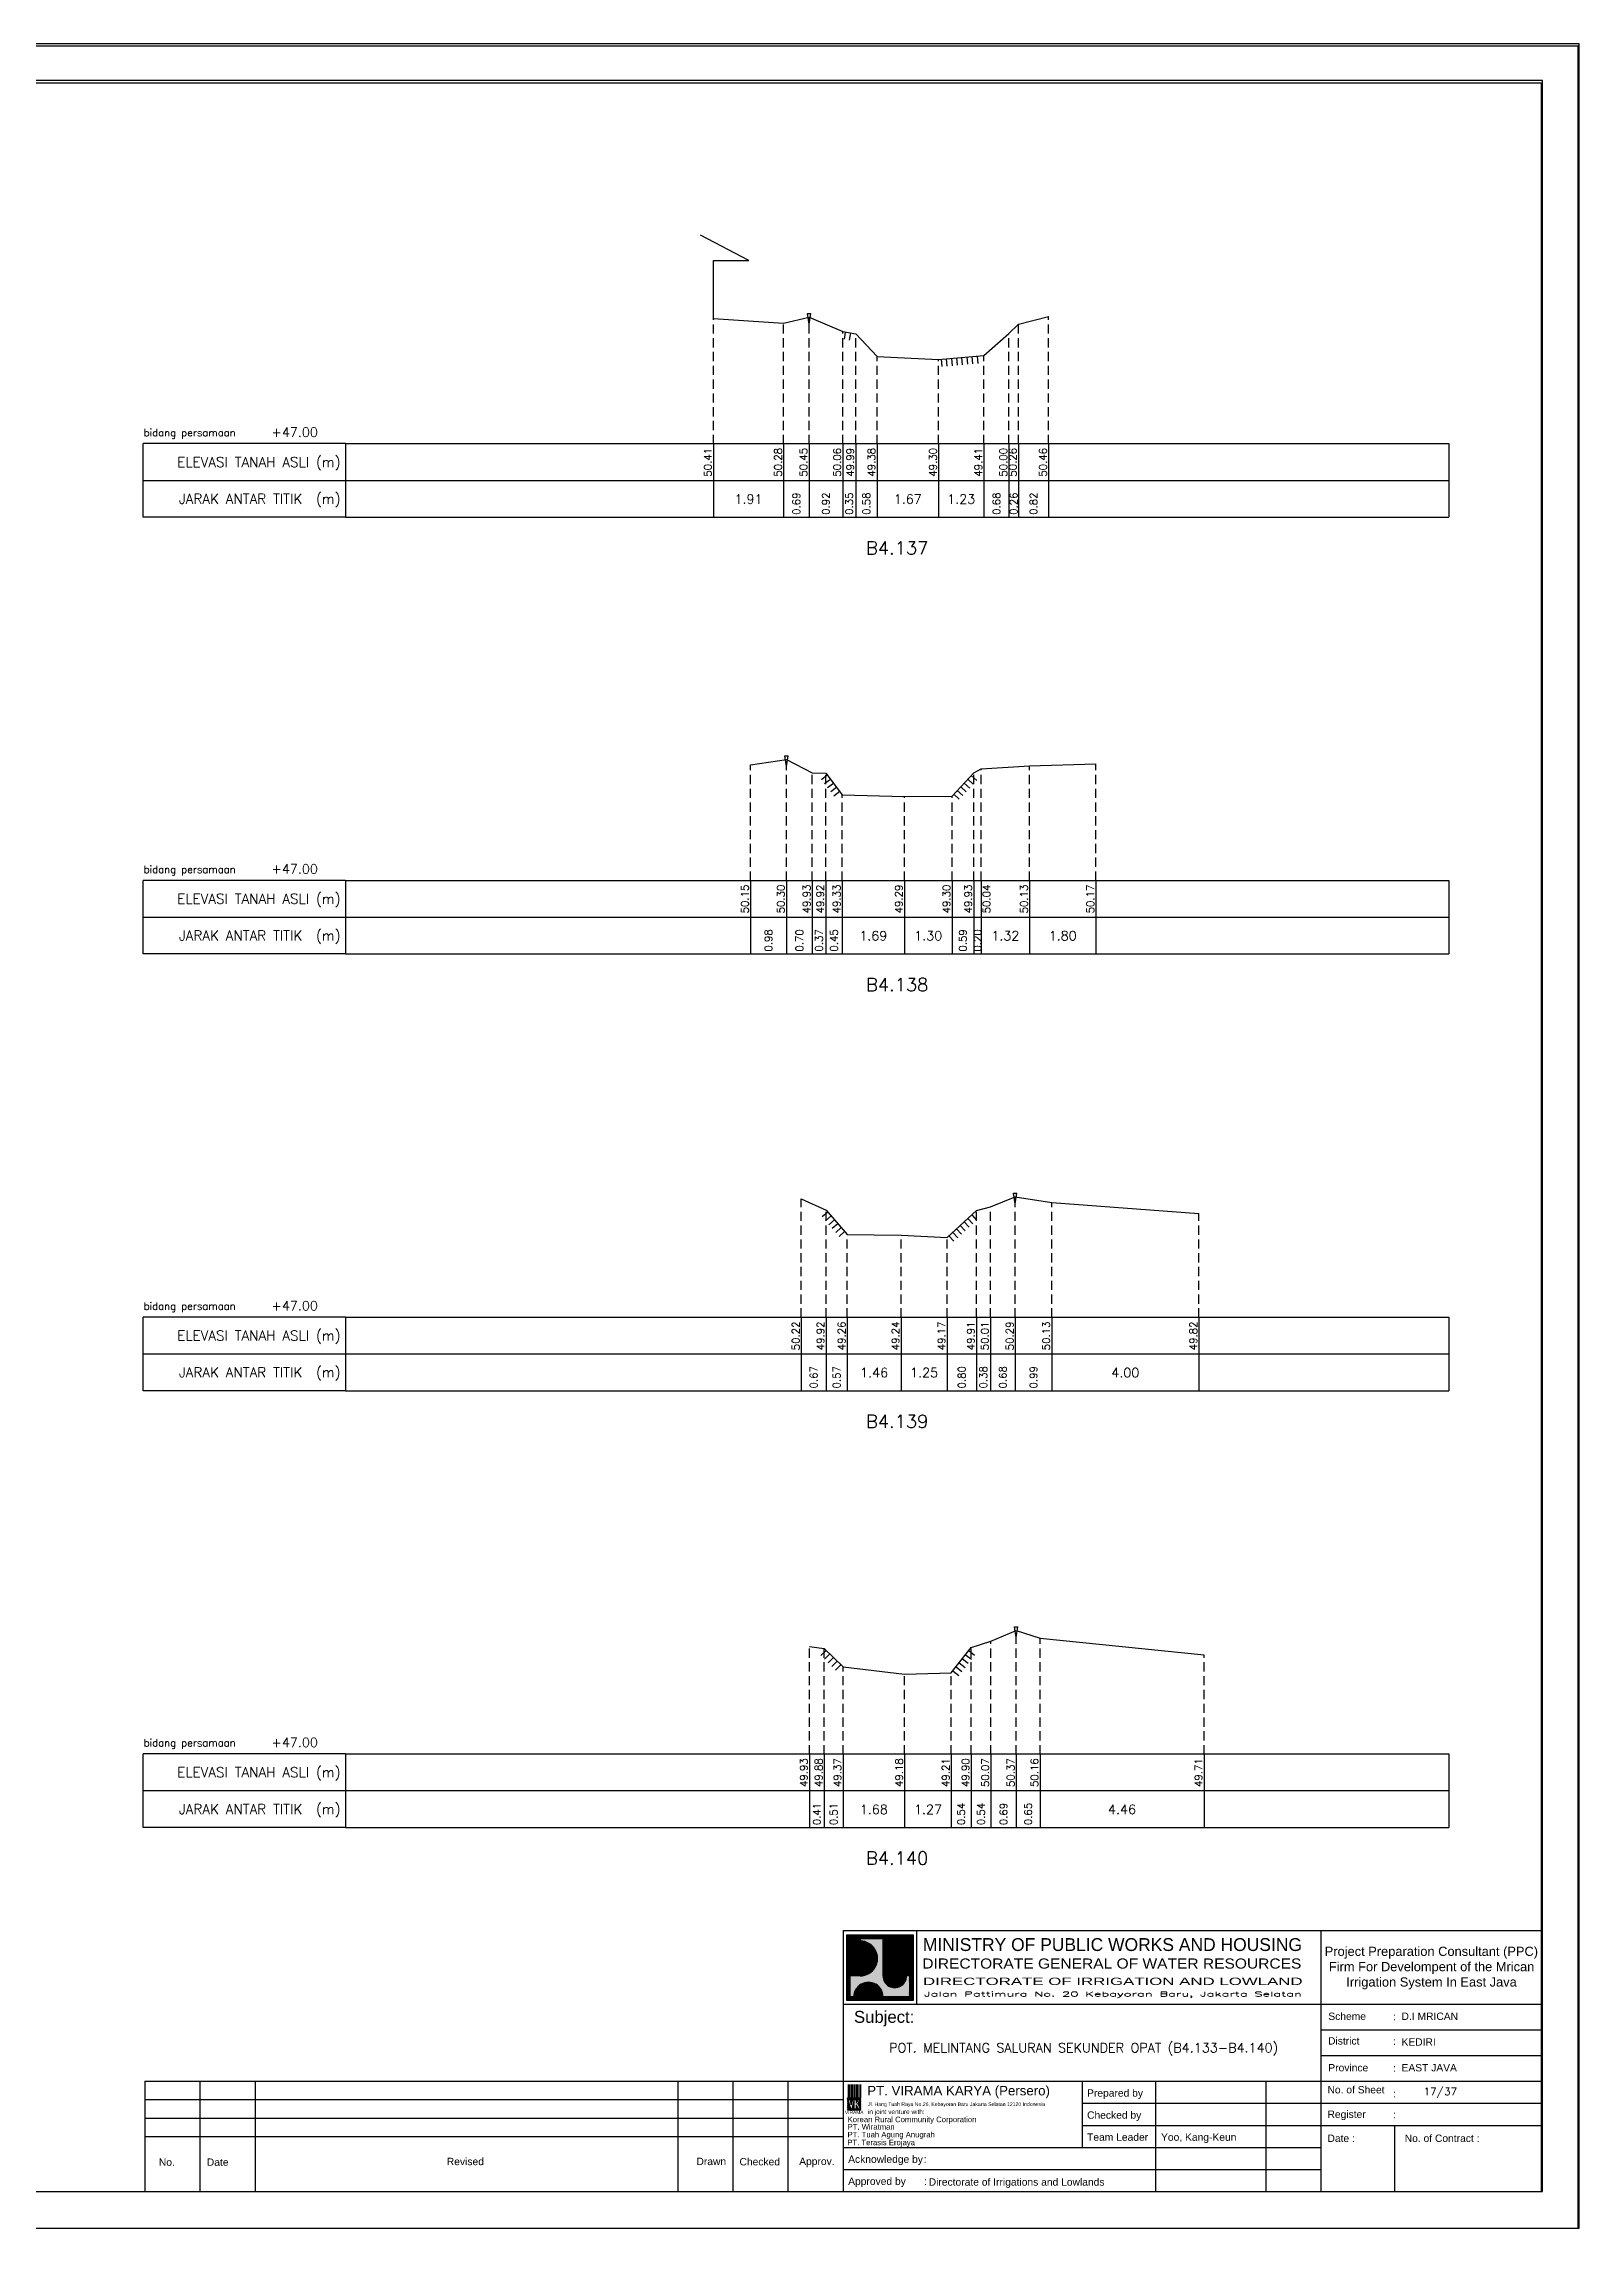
# Model space of a CAD drawing. Header units: inches. Extents: x -11 to 3175, y -842 to -783.
# Drawn here: x 1413.3 to 1455.1, y -842 to -782.6 of the extents above; entities that cross this region are included whole.
import ezdxf
from ezdxf.enums import TextEntityAlignment as Align

# ---------------------------------------------------------------- set-up
doc = ezdxf.new("R2010")
doc.units = ezdxf.units.IN
doc.header["$MEASUREMENT"] = 0
doc.linetypes.add('DASHED2', pattern=[0.375, 0.25, -0.125])
doc.layers.add('KOP', color=7, linetype='Continuous')
doc.layers.add('pelengkap', color=7, linetype='Continuous')
doc.styles.add('ARIAL', font='arial.ttf')
doc.styles.add('battang01', font='arial.ttf')
doc.styles.add('L100', font='simplex.shx', dxfattribs={"height": 0.254})
doc.styles.add('L140', font='simplex.shx', dxfattribs={"height": 0.356})
doc.styles.add('L80', font='simplex.shx', dxfattribs={"height": 0.203})
doc.styles.add('ROMANS-N', font='ROMANS.SHX', dxfattribs={"width": 0.8})
doc.styles.add('SONDU', font='arial.ttf')
doc.styles.get("Standard").update_dxf_attribs({"font": 'simplex.shx'})
doc.styles.add('STYLE1', font='arial.ttf', dxfattribs={"height": 0.2})
pattern_1 = [(45, (0, 0), (-0.08838834764831843, 0.08838834764831845), [])]

# ---------------------------------------------------------------- blocks, each defined once
blk = doc.blocks.new('kop')
at = {"layer": 'KOP'}
h = blk.add_hatch(color=3, dxfattribs=at)
h.paths.add_polyline_path([(609.8653532927285, 69.7965174242664), (591.8076082223538, 69.7965174242664), (591.8076082223538, 51.90947071793616), (609.8653532927285, 51.90947071793616)])
h.paths.add_polyline_path([(592.1020534932645, 52.24844148547069), (592.1020534932645, 69.50460869670152), (609.5341911203627, 69.50460869670152), (609.5341911203627, 52.24844148547069)], flags=16)
edge = h.paths.add_edge_path(flags=0)
edge.add_line((608.873529834174, 52.90910277674104), (601.6712012034158, 52.90910277674104))
edge.add_ellipse((597.6820295724688, 52.91975268540099), major_axis=(2.820780363398898, 2.820780363398898), ratio=0.9999999999999934, start_angle=314.8470375744171, end_angle=495.1529624255826)
edge.add_line((593.6928579415221, 52.90910277674104), (592.7627147794652, 52.90910277674104))
edge.add_line((592.7627147794651, 52.90910277674104), (592.7627147794651, 58.62619728620361))
edge.add_line((592.7627147794651, 58.62619728620368), (595.428986556629, 58.62619728620368))
edge.add_ellipse((595.4289865566291, 63.36824099147847), major_axis=(-3.353131261170752, 3.353131261170752), ratio=0.9999999999999983, start_angle=134.9999999999999, end_angle=314.9999999999999)
edge.add_line((595.4289865566291, 68.11028469675327), (595.4289865566291, 68.84394741944757))
edge.add_line((595.4289865566291, 68.84394741944752), (601.6547436091821, 68.84394741944752))
edge.add_line((601.6547436091821, 68.84394741944752), (601.6547436091821, 58.59413430307072))
edge.add_ellipse((604.8563547331537, 58.62619728605213), major_axis=(2.263994459030571, 2.263994459030571), ratio=0.9999999999991376, start_angle=135.5737774266452, end_angle=315.0000000026869)
edge.add_line((608.0581264027169, 58.62619728620368), (608.873529834174, 58.62619728620368))
edge.add_line((608.873529834174, 58.62619728620368), (608.873529834174, 52.9091027767411))
h = blk.add_hatch(dxfattribs=at)
h.set_pattern_fill('ANSI31', color=21)
h.set_pattern_definition(pattern_1)
h.paths.add_polyline_path([(609.5341911203627, 69.50460869670152), (592.1020534932645, 69.50460869670152), (592.1020534932645, 52.24844148547069), (609.5341911203627, 52.24844148547069)])
edge = h.paths.add_edge_path(flags=16)
edge.add_line((608.0581264038578, 58.62619728331649), (608.873529834174, 58.62619728331649))
edge.add_line((608.873529834174, 58.62619728331649), (608.873529834174, 52.90910277674104))
edge.add_line((608.873529834174, 52.90910277674104), (601.6712012043477, 52.90910277674104))
edge.add_ellipse((597.6820295732255, 52.91975268530538), major_axis=(-2.820780363950464, 2.820780363950464), ratio=0.9999999999999999, start_angle=224.8470375717975, end_angle=405.1529624282025)
edge.add_line((593.6928579421033, 52.90910277674104), (592.7627147794651, 52.90910277674104))
edge.add_line((592.7627147794651, 52.90910277674104), (592.7627147794651, 58.62619728331649))
edge.add_line((592.7627147794651, 58.62619728331649), (595.4289865705781, 58.62619728331649))
edge.add_ellipse((595.4289865571182, 63.3682409894528), major_axis=(-3.353131262124677, 3.353131262124677), ratio=0.9999999999999912, start_angle=134.9999999999997, end_angle=314.9999999999998)
edge.add_line((595.4289865571182, 68.11028469676671), (595.4289865571182, 68.84394741944752))
edge.add_line((595.4289865571182, 68.84394741944752), (601.6547436095548, 68.84394741944752))
edge.add_line((601.6547436095548, 68.84394741944752), (601.6547436095548, 58.5941344047481))
edge.add_ellipse((604.8563547345466, 58.62619728331649), major_axis=(-2.263994459341034, 2.263994459341035), ratio=0.999999999999965, start_angle=45.57377555810933, end_angle=225.000000000001)
h = blk.add_hatch(color=3, dxfattribs=at)
edge = h.paths.add_edge_path()
edge.add_line((601.6547436091821, 68.84394741944752), (595.4289865566291, 68.84394741944752))
edge.add_line((595.4289865566291, 68.84394741944752), (595.4289865566291, 68.11028469675321))
edge.add_ellipse((595.4289865566291, 63.36824099147847), major_axis=(-3.353131261170759, 3.353131261170758), ratio=0.9999999999999979, start_angle=134.9999999999999, end_angle=314.99999999999994, ccw=False)
edge.add_line((595.4289865566291, 58.62619728620368), (592.7627147794652, 58.62619728620368))
edge.add_line((592.7627147794651, 58.62619728620368), (592.7627147794651, 52.9091027767411))
edge.add_line((592.7627147794651, 52.90910277674104), (593.692857941522, 52.90910277674104))
edge.add_ellipse((597.6820295724688, 52.91975268540099), major_axis=(-2.820780363398898, 2.820780363398898), ratio=0.9999999999999934, start_angle=-135.1529624255826, end_angle=45.15296242558293, ccw=False)
edge.add_line((601.6712012034156, 52.90910277674104), (608.8735298341738, 52.90910277674104))
edge.add_line((608.873529834174, 52.90910277674104), (608.873529834174, 58.62619728620361))
edge.add_line((608.873529834174, 58.62619728620368), (608.0581264027169, 58.62619728620368))
edge.add_ellipse((604.856354733136, 58.62619728987087), major_axis=(2.263994459042317, 2.263994459042318), ratio=0.9999999999997576, start_angle=134.426222510409, end_angle=314.999999934367, ccw=False)
edge.add_line((601.6547436091821, 58.65826027636805), (601.6547436091821, 68.8439474194476))
h = blk.add_hatch(dxfattribs=at)
h.set_pattern_fill('ANSI31', color=41)
h.set_pattern_definition(pattern_1)
h.paths.add_polyline_path([(595.5939701222399, 25.44229578518152), (591.9923714647559, 25.44229578518152), (591.9923714647559, 22.12011222587194), (595.5939701222399, 22.12011222587194)])
h.paths.add_polyline_path([(594.8290399212113, 23.80107538915849), (595.486404190889, 22.50553331270966), (594.9518442189607, 22.50553331270966), (594.3704352444638, 23.59173922572727), (594.3704352444638, 22.50553331270966), (593.8526512319377, 22.50553331270966), (593.8526512319377, 24.7253559070662), (593.2416323709347, 22.50553331270966), (592.8436656118323, 22.50553331270966), (592.1206616099082, 25.0450254569166), (592.6728596590955, 25.0450254569166), (593.0257276515837, 23.53939475651638), (593.4088768836065, 25.0450254569166), (594.3704352444638, 25.0450254569166), (594.3704352444638, 23.99209855350495), (594.8904903176194, 25.0450254569166), (595.4627761213299, 25.0450254569166)], flags=16)
at = {"color": 2}
blk.add_lwpolyline([(-49.29008735655361, -9.987386569675465), (790.6905617838997, -9.987386569675465), (790.6905617838997, 583.2926438577114), (-49.29008735655361, 583.2926438577114)], close=True, dxfattribs=at)
at = {"color": 6}
blk.add_lwpolyline([(0.6493091440684111, 0.0004927304488262507), (780.7026824837753, 0.0004927304488262507), (780.7026824837753, 573.3047645575871), (0.6493091440684111, 573.3047645575871)], close=True, dxfattribs=at)
at = {"layer": 'KOP', "color": 5}
for p, q in [((590.8030303217506, 70.96299432783698), (590.8030303217506, 29.98464833497903)), ((590.8030303217506, 70.96299432783698), (780.7026824837753, 70.96299432783698)), ((400.9033781597261, 29.98464833497903), (400.9033781597261, 0.0004927304488262507)), ((400.9033781597261, 29.98464833497903), (590.8030303217506, 29.98464833497903)), ((590.8030303217506, 29.98464833497903), (590.8030303217506, 0.0004927304488262507))]:
    blk.add_line(p, q, dxfattribs=at)
at = {"layer": 'KOP', "color": 3}
for p, q in [((591.8076082223538, 69.7965174242664), (609.8653532927285, 69.7965174242664)), ((591.8076082223538, 51.90947071793616), (591.8076082223538, 69.7965174242664)), ((592.1020534932645, 69.50460869670152), (609.5341911203627, 69.50460869670152)), ((592.1020534932645, 52.24844148547069), (592.1020534932645, 69.50460869670152)), ((595.4289865571182, 68.84394741502373), (595.4289865571182, 68.1102846954029)), ((595.4289865566291, 68.84394741944752), (601.6547436091821, 68.84394741944752)), ((601.6547436095548, 58.59413430414176), (601.6547436095548, 68.84394741502373)), ((609.5341911203627, 69.50460869670152), (609.5341911203627, 52.24844148547069)), ((609.8653532927285, 69.7965174242664), (609.8653532927285, 51.90947071793616)), ((592.7627147794651, 52.90910277674104), (592.7627147794651, 58.62619728620368)), ((595.4289865571182, 58.62619728331649), (592.7627147799426, 58.62619728331649)), ((608.8735298352565, 58.62619728331649), (608.0581264038578, 58.62619728331649)), ((608.873529834174, 58.62619728620368), (608.873529834174, 52.90910277674104)), ((609.8653532927285, 51.90947071793616), (591.8076082223538, 51.90947071793616)), ((609.5341911203627, 52.24844148547069), (592.1020534932645, 52.24844148547069)), ((593.6928579415221, 52.90910277674104), (592.7627147794651, 52.90910277674104)), ((608.873529834174, 52.90910277674104), (601.6712012034156, 52.90910277674104)), ((720.7343712747147, 43.97725428375983), (780.7026824837753, 43.97725428375983)), ((720.7343712747147, 36.98095130936949), (780.7026824837753, 36.98095130936949)), ((415.895455961991, 29.98464833497903), (415.895455961991, 0.0004927304488262507)), ((430.8875337642562, 29.98464833497903), (430.8875337642562, 0.0004927304488262507)), ((545.8267969149554, 29.98464833497903), (545.8267969149554, 0.0004927304488262507)), ((560.8188747172203, 29.98464833497903), (560.8188747172203, 0.0004927304488262507)), ((575.8109525194855, 29.98464833497903), (575.8109525194855, 0.0004927304488262507)), ((655.7687007982327, 29.98464833497903), (655.7687007982327, 11.99415497226093)), ((675.7581378679197, 29.98464833497903), (675.7581378679197, 0.0004927304488262507)), ((705.7422934724498, 29.98464833497903), (705.7422934724498, 0.0004927304488262507)), ((400.9033781597261, 24.98728906755738), (590.8030303217506, 24.98728906755738)), ((655.7687007982327, 23.98781721407303), (720.7343712747147, 23.98781721407303)), ((720.7343712747147, 23.98781721407303), (780.7026824837753, 23.98781721407303)), ((400.9033781597261, 19.98992980013563), (590.8030303217506, 19.98992980013563)), ((655.7687007982327, 17.99098609316704), (720.7343712747147, 17.99098609316704)), ((720.7343712747147, 17.99098609316704), (780.7026824837753, 17.99098609316704)), ((740.7238083444017, 17.99098609316704), (740.7238083444017, 0.0004927304488262507)), ((400.9033781597261, 14.99257053271398), (590.8030303217506, 14.99257053271398)), ((590.8030303217506, 5.997323851354935), (720.7343712747147, 5.997323851354935))]:
    blk.add_line(p, q, dxfattribs=at)
at = {"layer": 'KOP', "color": 4}
for p, q in [((610.7924673914374, 70.96299432783698), (610.7924673914374, 50.97355725815018)), ((720.7343712747147, 70.96299432783698), (720.7343712747147, 0.0004927304488262507)), ((590.8030303217506, 50.97355725815018), (720.7343712747147, 50.97355725815018)), ((720.7343712747147, 50.97355725815018), (780.7026824837753, 50.97355725815018)), ((590.8030303217506, 29.98464833497903), (720.7343712747147, 29.98464833497903)), ((720.7343712747147, 29.98464833497903), (780.7026824837753, 29.98464833497903)), ((590.8030303217506, 11.99415497226093), (720.7343712747147, 11.99415497226093))]:
    blk.add_line(p, q, dxfattribs=at)
at = {"layer": 'KOP', "color": 41}
blk.add_line((595.5939701222399, 22.12011222587194), (591.9923714647559, 22.12011222587194), dxfattribs=at)
for points in [[(591.9923714647559, 25.44229578518152), (595.5939701222399, 25.44229578518152)], [(592.1206616099082, 25.0450254569166), (592.6728596590955, 25.0450254569166)], [(592.1206616099082, 25.0450254569166), (592.8436656118323, 22.50553331270964)], [(592.2042302093139, 25.44229578518152), (592.4160889538717, 25.44229578518152)], [(592.6279476984296, 25.44229578518152), (592.8398064429874, 25.44229578518152)], [(592.6728596590955, 25.04502545691657), (593.0257276515837, 23.53939475651638), (593.4088768836065, 25.04502545691663)], [(593.0516651875452, 25.44229578518152), (593.2635239321031, 25.44229578518152)], [(593.2416323709347, 22.50553331270964), (593.8526512319377, 24.7253559070662)], [(593.4088768836065, 25.0450254569166), (594.3704352444638, 25.0450254569166)], [(593.475382676661, 25.44229578518152), (593.6872414212188, 25.44229578518152)], [(593.8526512319377, 22.50553331270966), (593.8526512319377, 24.7253559070662)], [(593.8991001657766, 25.44229578518152), (594.1109589103345, 25.44229578518152)], [(594.3228176548924, 25.44229578518152), (594.5346763994503, 25.44229578518152)], [(594.3704352444638, 25.0450254569166), (594.3704352444638, 23.99209855350495)], [(594.3704352444638, 23.99209855350495), (594.8904903176194, 25.04502545691664)], [(594.7465351440081, 25.44229578518152), (594.958393888566, 25.44229578518152)], [(594.8290399212113, 23.80107538915849), (595.4627761213299, 25.04502545691658)], [(594.8290399212113, 23.80107538915849), (595.486404190889, 22.50553331270966)], [(594.8904903176194, 25.0450254569166), (595.4627761213299, 25.0450254569166)], [(595.1702526331238, 25.44229578518152), (595.3821113776818, 25.44229578518152)], [(592.8436656118323, 22.50553331270966), (593.2416323709347, 22.50553331270966)], [(593.8526512319377, 22.50553331270966), (594.3704352444638, 22.50553331270966)], [(594.9518442189607, 22.50553331270961), (594.3704352444638, 23.59173922572727)], [(594.3704352444638, 23.59173922572727), (594.3704352444638, 22.50553331270966)], [(594.9518442189607, 22.50553331270966), (595.486404190889, 22.50553331270966)]]:
    blk.add_lwpolyline(points, dxfattribs=at)
at = {"layer": 'KOP', "color": 42}
for points in [[(592.1962927759001, 29.11418325926331), (592.1962927759001, 25.44229578518152)], [(592.5354066955362, 29.11418325926331), (592.5354066955362, 25.44229578518152)], [(592.9591241846518, 29.11418325926331), (592.9591241846518, 25.44229578518152)], [(593.3828416737675, 29.11418325926331), (593.3828416737675, 25.44229578518152)], [(593.8065591628832, 29.11418325926331), (593.8065591628832, 25.44229578518152)], [(594.2302766519989, 29.11418325926331), (594.2302766519989, 25.44229578518152)], [(594.6539941411147, 29.11418325926331), (594.6539941411147, 25.44229578518152)], [(595.0777116302304, 29.11418325926331), (595.0777116302304, 25.44229578518152)], [(595.5014291193462, 29.11418325926331), (595.5014291193462, 25.44229578518152)]]:
    blk.add_lwpolyline(points, dxfattribs=at)
at = {"layer": 'KOP', "color": 3}
for centre, major_axis, ratio, start_param, end_param in [((595.4289865571182, 63.3682409894528), (-3.353131262124677, 3.353131262124677), 0.9999999999999912, 2.35619449019234, 5.497787143782134), ((597.6820295732255, 52.91975268530538), (-2.820780363950464, 2.820780363950464), 0.9999999999999998, 3.924321118983262, 7.071253168581014), ((604.8563547345466, 58.62619728331649), (-2.263994459341034, 2.263994459341035), 0.9999999999999651, 0.7853981633974656, 3.926990816987259)]:
    blk.add_ellipse(centre, major_axis=major_axis, ratio=ratio, start_param=start_param, end_param=end_param, dxfattribs=at)
at = {"layer": 'KOP', "color": 5, "style": 'SONDU'}
for s, height, width, p, p2 in [('MINISTRY OF PUBLIC WORKS AND HOUSING', 3.49815148719519, 0.9710490151369037, (612.4932982688147, 65.39724920043633), (715.583635835389, 65.39724920043633)), ('DIRECTORATE GENERAL OF WATER RESOURCES', 2.748547597081934, 1.100714376561997, (612.3259886324004, 60.61804978528377), (715.4154333181652, 60.61804978528377)), ('DIRECTORATE OF IRRIGATION AND LOWLAND', 1.99894370696868, 1.63875262601232, (612.5247331509995, 56.15346481889102), (715.7518429621628, 56.15346481889102))]:
    blk.add_text(s, height=height, dxfattribs=dict(at, width=width)).set_placement(p, p2, align=Align.FIT)
at = {"layer": 'KOP', "color": 3, "style": 'ROMANS-N', "width": 1.832260783358812}
blk.add_text('Jalan Pattimura No. 20 Kebayoran Baru, Jakarta Selatan', height=1.249339816855425, dxfattribs=at).set_placement((612.7914110984061, 53.0739527913797), (715.583635835389, 53.0739527913797), align=Align.FIT)
at = {"layer": 'KOP', "color": 5, "style": 'ARIAL'}
blk.add_text('Subject:', height=3.252150442789123, dxfattribs=at).set_placement((593.7538629287924, 45.86653647040268))
at = {"layer": 'KOP', "color": 3}
for s, height, style, p in [('Scheme', 1.99894370696868, 'battang01', (722.7467307064071, 46.65722556886666)), (':', 1.99894370696868, 'battang01', (740.368327375754, 46.56012324452533)), ('D.I MRICAN', 1.99894370696868, 'battang01', (742.6585068305885, 46.65722556886666)), ('District', 1.99894370696868, 'battang01', (722.6754973804648, 39.96707763894264)), ('KEDIRI', 1.99894370696868, 'battang01', (742.6585068305885, 39.66092259447632)), (':', 1.99894370696868, 'battang01', (740.382074427338, 39.86997531646293)), ('Province', 1.99894370696868, 'battang01', (722.7467307064071, 32.66461962008597)), (':', 1.99894370696868, 'battang01', (740.368327375754, 32.56751729574452)), ('EAST JAVA', 1.99894370696868, 'battang01', (742.6585068305885, 32.66461962008597)), ('Prepared by', 1.99894370696868, 'battang01', (657.1430811109453, 25.78808395849862)), ('No. of Sheet ', 1.99894370696868, 'battang01', (722.520620818671, 26.67669459981798)), (':', 1.99894370696868, 'battang01', (740.3764858407951, 25.61838168175072)), ('in joint venture with:', 1.249339816855425, 'SONDU', (597.5578460284455, 21.07202452231022)), ('Checked by', 1.99894370696868, 'battang01', (657.1430811109453, 19.79125283759251)), ('Register', 1.99894370696868, 'battang01', (722.520620818671, 20.01807698302375)), (':', 1.99894370696868, 'battang01', (740.3598310849088, 19.92097465868241)), ('Team Leader', 1.99894370696868, 'battang01', (657.1430811109453, 13.79442171668651)), ('Yoo, Kang-Keun', 1.99894370696868, 'battang01', (677.261691985017, 13.79442171668651)), ('Date :', 1.99894370696868, 'battang01', (722.520620818671, 13.48542904786333)), ('No. of Contract :', 1.99894370696868, 'battang01', (743.5203251274443, 13.48542904786333)), ('No.', 2, 'STYLE1', (404.7326663119579, 6.989602865739329)), ('Date', 2, 'STYLE1', (417.7761580577991, 6.989602865739329)), ('Revised', 2, 'STYLE1', (483.0371936477145, 7.169341252978228)), ('Drawn', 2, 'STYLE1', (550.9231662973559, 7.182965166626985)), ('Checked', 2, 'STYLE1', (562.6224972631348, 7.108401592637279)), ('Approv.', 2, 'STYLE1', (578.86250988613, 7.205550314016108)), ('Acknowledge by', 1.99894370696868, 'battang01', (592.1774106344633, 7.797590595780406)), (':', 1.99894370696868, 'battang01', (612.7647815001492, 7.813086169812294)), ('Approved by', 1.99894370696868, 'battang01', (592.1774106344633, 1.800759474874411)), (':', 1.99894370696868, 'battang01', (612.8062382028575, 1.771932832116903)), ('Directorate of Irrigations and Lowlands', 1.99894370696868, 'battang01', (614.0846811434608, 1.594699671224788))]:
    blk.add_text(s, height=height, dxfattribs=dict(at, style=style)).set_placement(p)
at = {"layer": 'KOP', "color": 6, "style": 'SONDU'}
blk.add_text('PT. VIRAMA KARYA (Persero)', height=2.580944750812598, dxfattribs=at).set_placement((597.3630730504415, 26.14584984606049))
at = {"layer": 'KOP', "color": 42, "style": 'SONDU'}
blk.add_text('VIRAMA', height=0.9417941134961573, dxfattribs=at).set_placement((591.2959839900191, 21.03873930941651))
at = {"layer": 'KOP', "color": 4, "style": 'SONDU'}
for s, p in [('Korean Rural Community Corporation', (592.0172325651579, 18.85809622764893)), ('PT. Wiratman', (592.0172325651579, 16.86431729777243)), ('PT. Terasis Erojaya', (591.9444979581187, 12.58833032325808)), ('PT. Tuah Agung Anugrah', (591.9984246368545, 14.73155498450907))]:
    blk.add_text(s, height=1.49920778022651, dxfattribs=at).set_placement(p)
at = {"layer": 'KOP', "color": 3, "insert": (719.8583502723425, 60.76950394133539), "char_height": 2.49867963371085, "width": 61.43936713392102, "attachment_point": 4, "style": 'SONDU'}
blk.add_mtext('\\pi1.9124;Project Preparation Consultant (PPC)\\P\\pi3.0493;Firm For Develompent of the Mrican \\P\\pi7.7731;Irrigation System In East Java', dxfattribs=at)
at = {"layer": 'KOP', "color": 2, "insert": (597.5716775050441, 24.25098294227902), "char_height": 0.9994718534843399, "width": 48.71807324837515, "attachment_point": 1, "style": 'SONDU'}
blk.add_mtext('Jl. Hang Tuah Raya No.26, Kebayoran Baru Jakarta Selatan 12120 Indonesia', dxfattribs=at)
blk = doc.blocks.new('c100')
at = {"color": 2}
blk.add_lwpolyline([(-5, -1), (79.10000000000002, -1), (79.10000000000002, 58.4), (-5, 58.4)], close=True, dxfattribs=at)
at = {"color": 6}
blk.add_lwpolyline([(0, 0), (78.10000000000002, 0), (78.10000000000002, 57.4), (3.516176065587739e-15, 57.4)], close=True, dxfattribs=at)
blk = doc.blocks.new('das2')
at = {"color": 5, "linetype": 'Continuous'}
for q in [(0, 1), (17.75, 0.9999999999999973)]:
    blk.add_line((2.75, 1), q, dxfattribs=at)
at = {"color": 3, "linetype": 'Continuous'}
for p, q in [((2.75, 1), (2.75, 0)), ((17.75, 0.9999999999999973), (17.75, -2.664535259100376e-15)), ((0, 0.5000000000000004), (17.75, 0.4999999999999973)), ((2.75, 0), (0, 0)), ((2.75, 0), (17.75, -2.664535259100376e-15))]:
    blk.add_line(p, q, dxfattribs=at)
blk.add_lwpolyline([(0, 0), (0, 1)], dxfattribs=at)
blk.add_text('bidang persamaan', height=0.1, dxfattribs=at).set_placement((0.005000000000000004, 1.100000000000001))
at = {"color": 5, "linetype": 'Continuous'}
for s, p in [('ELEVASI TANAH ASLI (m)', (2.683279515513197, 0.6825000000000001)), ('JARAK ANTAR TITIK  (m)', (2.683279515513197, 0.1825000000000001))]:
    blk.add_text(s, height=0.135, dxfattribs=at).set_placement(p, align=Align.RIGHT)
blk = doc.blocks.new('rumahki')
at = {"color": 3, "linetype": 'Continuous'}
blk.add_lwpolyline([(0, 0), (0, 0.01576461611489322), (0.009615698653525406, 0.01576461611489322), (-0.003502072417772339, 0.02270718004444916)], dxfattribs=at)
blk = doc.blocks.new('gbrpatok')
at = {"color": 2, "linetype": 'Continuous'}
for p, q in [((-0.0004517254713327645, 0.0009574234873781506), (0.0004517254713327645, 0.0009574234873781506)), ((0, -0.001962284437723838), (-0.0004517254713327645, 0.0009574234873781506)), ((0, -0.001962284437723838), (0.0004517254713327645, 0.0009574234873781506))]:
    blk.add_line(p, q, dxfattribs=at)

msp = doc.modelspace()

# ---------------------------------------------------------------- linework, layer by layer
at = {"color": 1, "linetype": 'DASHED2', "lineweight": -3}
for p, q in [((1431.555683362639, -793.4824297132898), (1431.555683362639, -790.0724297132898)), ((1433.462731141639, -793.4824297132898), (1433.462731141639, -790.2004297132897)), ((1434.153244718639, -793.4824297132898), (1434.153244718639, -790.0344297132898)), ((1435.070526027639, -793.4824297132898), (1435.070526027639, -790.4274297132898)), ((1435.423268340639, -793.4824297132898), (1435.423268340639, -790.4894297132897)), ((1439.588642863639, -793.4824297132898), (1439.588642863639, -790.4824297132898)), ((1439.845952422639, -793.4824297132898), (1439.845952422639, -790.2244297132897)), ((1440.666868901639, -793.4824297132898), (1440.666868901639, -790.0214297132898)), ((1436.001849868639, -793.4824297132898), (1436.001849868639, -791.1034297132898)), ((1437.675953477639, -793.4824297132898), (1437.675953477639, -791.1874297132898)), ((1438.908544183639, -793.4824297132898), (1438.908544183639, -791.0754297132897)), ((1432.562375626802, -805.3570663866072), (1432.562375626802, -802.2070663866073)), ((1433.540194116802, -805.3570663866072), (1433.540194116802, -802.0600663866072)), ((1434.241530696802, -805.3570663866072), (1434.241530696802, -802.4230663866073)), ((1434.607574086802, -805.3570663866072), (1434.607574086802, -802.4350663866072)), ((1438.631681620802, -805.3570663866072), (1438.631681620802, -802.4270663866073)), ((1438.833021810802, -805.3570663866072), (1438.833021810802, -802.3150663866072)), ((1440.150310378802, -805.3570663866072), (1440.150310378802, -802.2310663866073)), ((1441.953587783802, -805.3570663866072), (1441.953587783802, -802.1850663866072)), ((1435.056889536802, -805.3570663866072), (1435.056889536802, -803.0280663866073)), ((1436.746464535802, -805.3570663866072), (1436.746464535802, -803.0650663866072)), ((1438.042332496802, -805.3570663866072), (1438.042332496802, -803.0610663866072)), ((1433.943285988628, -817.2357537813334), (1433.943285988628, -814.0127537813335)), ((1434.616681714628, -817.2357537813334), (1434.616681714628, -814.3157537813335)), ((1438.703010783628, -817.2357537813334), (1438.703010783628, -814.3287537813334)), ((1439.084469752628, -817.2357537813334), (1439.084469752628, -814.2257537813334)), ((1439.762031557628, -817.2357537813334), (1439.762031557628, -813.9507537813334)), ((1440.755575718628, -817.2357537813334), (1440.755575718628, -814.1067537813334)), ((1444.755199889628, -817.2357537813334), (1444.755199889628, -814.4117537813335)), ((1435.191453913628, -817.2357537813334), (1435.191453913628, -814.9787537813335)), ((1436.655976019628, -817.2357537813334), (1436.655976019628, -814.9957537813334)), ((1437.907765934628, -817.2357537813334), (1437.907765934628, -815.0637537813334)), ((1434.162243304993, -829.1107694237425), (1434.162243304993, -826.1817694237425)), ((1434.567543772993, -829.1107694237425), (1434.567543772993, -826.2357694237425)), ((1438.561127558993, -829.1107694237425), (1438.561127558993, -826.2117694237425)), ((1439.097442045993, -829.1107694237425), (1439.097442045993, -826.0397694237424)), ((1439.788425402993, -829.1107694237425), (1439.788425402993, -825.7437694237425)), ((1440.435511177993, -829.1107694237425), (1440.435511177993, -825.9517694237425)), ((1435.077293797993, -829.1107694237425), (1435.077293797993, -826.7377694237424)), ((1444.894305346993, -829.1107694237425), (1444.894305346993, -826.4027694237425)), ((1436.753675825993, -829.1107694237425), (1436.753675825993, -826.9307694237425)), ((1438.021926040993, -829.1107694237425), (1438.021926040993, -826.8997694237424))]:
    msp.add_line(p, q, dxfattribs=at)
at = {"color": 2, "linetype": 'Continuous', "lineweight": -3}
for p, q in [((1431.555683362639, -790.0724297132898), (1433.462731141639, -790.2004297132897)), ((1433.462731141639, -790.2004297132897), (1434.153244718639, -790.0344297132898)), ((1434.153244718639, -790.0344297132898), (1435.070526027639, -790.4274297132898)), ((1435.070526027639, -790.4274297132898), (1435.423268340639, -790.4894297132897)), ((1435.423268340639, -790.4894297132897), (1436.001849868639, -791.1034297132898)), ((1438.908544183639, -791.0754297132897), (1439.588642863639, -790.4824297132898)), ((1439.588642863639, -790.4824297132898), (1439.845952422639, -790.2244297132897)), ((1439.845952422639, -790.2244297132897), (1440.666868901639, -790.0214297132898)), ((1436.001849868639, -791.1034297132898), (1437.675953477639, -791.1874297132898)), ((1437.675953477639, -791.1874297132898), (1438.908544183639, -791.0754297132897)), ((1432.562375626802, -802.2070663866073), (1433.540194116802, -802.0600663866072)), ((1433.540194116802, -802.0600663866072), (1434.241530696802, -802.4230663866073)), ((1434.241530696802, -802.4230663866073), (1434.607574086802, -802.4350663866072)), ((1434.607574086802, -802.4350663866072), (1435.056889536802, -803.0280663866073)), ((1438.042332496802, -803.0610663866072), (1438.631681620802, -802.4270663866073)), ((1438.631681620802, -802.4270663866073), (1438.833021810802, -802.3150663866072)), ((1438.833021810802, -802.3150663866072), (1440.150310378802, -802.2310663866073)), ((1440.150310378802, -802.2310663866073), (1441.953587783802, -802.1850663866072)), ((1435.056889536802, -803.0280663866073), (1436.746464535802, -803.0650663866072)), ((1436.746464535802, -803.0650663866072), (1438.042332496802, -803.0610663866072)), ((1433.943285988628, -814.0127537813335), (1434.616681714628, -814.3157537813335)), ((1434.616681714628, -814.3157537813335), (1435.191453913628, -814.9787537813335)), ((1437.907765934628, -815.0637537813334), (1438.703010783628, -814.3287537813334)), ((1438.703010783628, -814.3287537813334), (1439.084469752628, -814.2257537813334)), ((1439.084469752628, -814.2257537813334), (1439.762031557628, -813.9507537813334)), ((1439.762031557628, -813.9507537813334), (1440.755575718628, -814.1067537813334)), ((1440.755575718628, -814.1067537813334), (1444.755199889628, -814.4117537813335)), ((1435.191453913628, -814.9787537813335), (1436.655976019628, -814.9957537813334)), ((1436.655976019628, -814.9957537813334), (1437.907765934628, -815.0637537813334)), ((1434.162243304993, -826.1817694237425), (1434.567543772993, -826.2357694237425)), ((1434.567543772993, -826.2357694237425), (1435.077293797993, -826.7377694237424)), ((1438.021926040993, -826.8997694237424), (1438.561127558993, -826.2117694237425)), ((1438.561127558993, -826.2117694237425), (1439.097442045993, -826.0397694237424)), ((1439.097442045993, -826.0397694237424), (1439.788425402993, -825.7437694237425)), ((1439.788425402993, -825.7437694237425), (1440.435511177993, -825.9517694237425)), ((1440.435511177993, -825.9517694237425), (1444.894305346993, -826.4027694237425)), ((1435.077293797993, -826.7377694237424), (1436.753675825993, -826.9307694237425)), ((1436.753675825993, -826.9307694237425), (1438.021926040993, -826.8997694237424))]:
    msp.add_line(p, q, dxfattribs=at)
at = {"color": 1, "linetype": 'Continuous', "lineweight": -3}
for p, q in [((1431.555683362639, -793.4824297132898), (1431.555683362639, -795.4824297132898)), ((1433.462731141639, -793.4824297132898), (1433.462731141639, -795.4824297132898)), ((1434.153244718639, -793.4824297132898), (1434.153244718639, -795.4824297132898)), ((1435.070526027639, -793.4824297132898), (1435.070526027639, -795.4824297132898)), ((1435.423268340639, -793.4824297132898), (1435.423268340639, -795.4824297132898)), ((1436.001849868639, -793.4824297132898), (1436.001849868639, -795.4824297132898)), ((1437.675953477639, -793.4824297132898), (1437.675953477639, -795.4824297132898)), ((1438.908544183639, -793.4824297132898), (1438.908544183639, -795.4824297132898)), ((1439.588642863639, -793.4824297132898), (1439.588642863639, -795.4824297132898)), ((1439.845952422639, -793.4824297132898), (1439.845952422639, -795.4824297132898)), ((1440.666868901639, -793.4824297132898), (1440.666868901639, -795.4824297132898)), ((1432.562375626802, -805.3570663866072), (1432.562375626802, -807.3570663866072)), ((1433.540194116802, -805.3570663866072), (1433.540194116802, -807.3570663866072)), ((1434.241530696802, -805.3570663866072), (1434.241530696802, -807.3570663866072)), ((1434.607574086802, -805.3570663866072), (1434.607574086802, -807.3570663866072)), ((1435.056889536802, -805.3570663866072), (1435.056889536802, -807.3570663866072)), ((1436.746464535802, -805.3570663866072), (1436.746464535802, -807.3570663866072)), ((1438.042332496802, -805.3570663866072), (1438.042332496802, -807.3570663866072)), ((1438.631681620802, -805.3570663866072), (1438.631681620802, -807.3570663866072)), ((1438.833021810802, -805.3570663866072), (1438.833021810802, -807.3570663866072)), ((1440.150310378802, -805.3570663866072), (1440.150310378802, -807.3570663866072)), ((1441.953587783802, -805.3570663866072), (1441.953587783802, -807.3570663866072)), ((1433.943285988628, -817.2357537813334), (1433.943285988628, -819.2357537813334)), ((1434.616681714628, -817.2357537813334), (1434.616681714628, -819.2357537813334)), ((1435.191453913628, -817.2357537813334), (1435.191453913628, -819.2357537813334)), ((1436.655976019628, -817.2357537813334), (1436.655976019628, -819.2357537813334)), ((1437.907765934628, -817.2357537813334), (1437.907765934628, -819.2357537813334)), ((1438.703010783628, -817.2357537813334), (1438.703010783628, -819.2357537813334)), ((1439.084469752628, -817.2357537813334), (1439.084469752628, -819.2357537813334)), ((1439.762031557628, -817.2357537813334), (1439.762031557628, -819.2357537813334)), ((1440.755575718628, -817.2357537813334), (1440.755575718628, -819.2357537813334)), ((1444.755199889628, -817.2357537813334), (1444.755199889628, -819.2357537813334)), ((1434.162243304993, -829.1107694237425), (1434.162243304993, -831.1107694237425)), ((1434.567543772993, -829.1107694237425), (1434.567543772993, -831.1107694237425)), ((1435.077293797993, -829.1107694237425), (1435.077293797993, -831.1107694237425)), ((1436.753675825993, -829.1107694237425), (1436.753675825993, -831.1107694237425)), ((1438.021926040993, -829.1107694237425), (1438.021926040993, -831.1107694237425)), ((1438.561127558993, -829.1107694237425), (1438.561127558993, -831.1107694237425)), ((1439.097442045993, -829.1107694237425), (1439.097442045993, -831.1107694237425)), ((1439.788425402993, -829.1107694237425), (1439.788425402993, -831.1107694237425)), ((1440.435511177993, -829.1107694237425), (1440.435511177993, -831.1107694237425)), ((1444.894305346993, -829.1107694237425), (1444.894305346993, -831.1107694237425))]:
    msp.add_line(p, q, dxfattribs=at)
at = {"layer": 'pelengkap', "color": 1, "linetype": 'Continuous', "lineweight": -3}
for p, q in [((1435.139469177604, -790.4395475543888), (1435.104846774464, -790.6365279828603)), ((1435.277355477534, -790.4637832365868), (1435.242733074394, -790.6607636650583)), ((1437.745666275871, -791.1810952233702), (1437.763764818499, -791.3802746468928)), ((1437.885091872337, -791.168426243531), (1437.903190414964, -791.3676056670536)), ((1438.024517468803, -791.1557572636918), (1438.04261601143, -791.3549366872144)), ((1438.163943065268, -791.1430882838526), (1438.182041607895, -791.3422677073752)), ((1438.303368661734, -791.1304193040135), (1438.321467204361, -791.329598727536)), ((1438.442794258199, -791.1177503241743), (1438.460892800827, -791.3169297476968)), ((1438.582219854665, -791.1050813443351), (1438.600318397292, -791.3042607678576)), ((1438.72164545113, -791.0924123644959), (1438.739743993758, -791.2915917880184)), ((1434.649848490185, -802.4908595297223), (1434.490439509856, -802.611643539386)), ((1434.73439729695, -802.6024458159526), (1434.57498831662, -802.7232298256163)), ((1434.818946103714, -802.7140321021828), (1434.659537123385, -802.8348161118465)), ((1434.903494910479, -802.8256183884131), (1434.74408593015, -802.9464023980768)), ((1434.988043717244, -802.9372046746433), (1434.828634736915, -803.057988684307)), ((1438.089991634536, -803.0097964481398), (1438.236477173014, -803.145965413094)), ((1438.185309910004, -802.907256571205), (1438.331795448482, -803.0434255361592)), ((1438.280628185472, -802.8047166942703), (1438.42711372395, -802.9408856592245)), ((1438.37594646094, -802.7021768173355), (1438.522431999418, -802.8383457822897)), ((1438.471264736408, -802.5996369404007), (1438.617750274886, -802.7358059053549)), ((1438.566583011876, -802.497097063466), (1438.713068550354, -802.6332660284202)), ((1434.662534696738, -814.3686452176127), (1434.511416307368, -814.4996537379251)), ((1434.754240660956, -814.474428090171), (1434.603122271587, -814.6054366104835)), ((1434.845946625175, -814.5802109627294), (1434.694828235806, -814.7112194830419)), ((1434.937652589394, -814.6859938352878), (1434.786534200025, -814.8170023556003)), ((1435.029358553613, -814.7917767078462), (1434.878240164244, -814.9227852281587)), ((1435.121064517832, -814.8975595804046), (1434.969946128462, -815.028568100717)), ((1438.061984949292, -814.9212178366869), (1438.197733468003, -815.0680930887471)), ((1438.164797625734, -814.8261938735892), (1438.300546144445, -814.9730691256494)), ((1438.267610302176, -814.7311699104915), (1438.403358820887, -814.8780451625518)), ((1438.370422978618, -814.6361459473939), (1438.506171497329, -814.7830211994541)), ((1438.473235655061, -814.5411219842962), (1438.608984173771, -814.6879972363564)), ((1438.576048331503, -814.4460980211985), (1438.711796850214, -814.5929732732587)), ((1437.959172272849, -815.0162417997846), (1438.09492079156, -815.1631170518448)), ((1434.617418936088, -826.2848863058329), (1434.477084987258, -826.4273867718175)), ((1434.717169262277, -826.3831200700137), (1434.576835313447, -826.5256205359983)), ((1434.816919588466, -826.4813538341945), (1434.676585639636, -826.6238543001791)), ((1434.916669914655, -826.5795875983753), (1434.776335965826, -826.7220880643599)), ((1435.016420240845, -826.6778213625561), (1434.876086292015, -826.8203218285407)), ((1438.065105687542, -826.844673887409), (1438.222521505638, -826.9680443061217)), ((1438.151464980641, -826.7344828147423), (1438.308880798736, -826.8578532334549)), ((1438.23782427374, -826.6242917420755), (1438.395240091835, -826.7476621607881)), ((1438.324183566838, -826.5141006694087), (1438.481599384934, -826.6374710881213)), ((1438.410542859937, -826.4039095967419), (1438.567958678032, -826.5272800154545)), ((1438.496902153036, -826.2937185240751), (1438.654317971131, -826.4170889427877))]:
    msp.add_line(p, q, dxfattribs=at)

# ---------------------------------------------------------------- block references
at = {"color": 2, "linetype": 'Continuous', "lineweight": -3}
msp.add_blockref('c100', (1376, -841), dxfattribs=at)
for name, p, xscale, yscale, zscale in [('kop', (1376, -841), 0.1, 0.1, 0.1), ('das2', (1416.05, -795.475), 2, 2, 2), ('das2', (1416.05, -807.35), 2, 2, 2), ('das2', (1416.05, -819.225), 2, 2, 2), ('das2', (1416.05, -831.1), 2, 2, 2)]:
    msp.add_blockref(name, p, dxfattribs=dict(at, xscale=xscale, yscale=yscale, zscale=zscale))
at = {"color": 1, "linetype": 'Continuous', "lineweight": -3, "xscale": 100, "yscale": 100, "zscale": 100}
for p in [(1434.153244718639, -790.0344297132898), (1433.540194116802, -802.0600663866072), (1439.762031557628, -813.9507537813334), (1439.788425402993, -825.7437694237425)]:
    msp.add_blockref('gbrpatok', p, dxfattribs=at)
at = {"layer": 'pelengkap', "color": 1, "linetype": 'Continuous', "lineweight": -3, "xscale": 100, "yscale": 100, "zscale": 100}
msp.add_blockref('rumahki', (1431.555683362639, -790.0724297132898), dxfattribs=at)

# ---------------------------------------------------------------- texts
at = {"color": 3, "linetype": 'Continuous', "lineweight": -3, "style": 'L100'}
for s, p in [('+47.00', (1420.165866561296, -793.2904026700543)), ('1.91', (1432.509207252139, -795.1074297132898)), ('1.67', (1436.838901673138, -795.1074297132898)), ('1.23', (1438.292248830639, -795.1074297132898)), ('+47.00', (1420.165866561296, -805.1654026700543)), ('1.69', (1435.901677036302, -806.9820663866072)), ('1.30', (1437.394398516302, -806.9820663866072)), ('1.32', (1439.491666094802, -806.9820663866072)), ('1.80', (1441.051949081302, -806.9820663866072)), ('+47.00', (1420.165866561296, -817.0404026700543)), ('1.46', (1435.923714966628, -818.8607537813334)), ('1.25', (1437.281870977128, -818.8607537813334)), ('4.00', (1442.755387804128, -818.8607537813334)), ('+47.00', (1420.165866561296, -828.9154026700543)), ('1.68', (1435.915484811993, -830.7357694237425)), ('1.27', (1437.387800933493, -830.7357694237425)), ('4.46', (1442.664908262493, -830.7357694237425))]:
    msp.add_text(s, height=0.254, dxfattribs=at).set_placement(p, align=Align.CENTER)
at = {"color": 3, "linetype": 'Continuous', "lineweight": -3, "style": 'L80'}
for s, p in [('50.41', (1431.505488881232, -793.9824000427856)), ('50.28', (1433.412536660232, -793.9824000427856)), ('50.45', (1434.103050237232, -793.9824000427856)), ('50.06', (1435.020331546232, -793.9824000427856)), ('49.99', (1435.373073859232, -793.9824000427856)), ('49.38', (1435.951655387232, -793.9824000427856)), ('49.30', (1437.625758996232, -793.9824000427856)), ('49.41', (1438.858349702232, -793.9824000427856)), ('50.00', (1439.538448382232, -793.9824000427856)), ('50.26', (1439.795757941232, -793.9824000427856)), ('50.46', (1440.616674420232, -793.9824000427856)), ('50.15', (1432.512181145396, -805.857036716103)), ('50.30', (1433.489999635396, -805.857036716103)), ('49.93', (1434.191336215396, -805.857036716103)), ('49.92', (1434.557379605396, -805.857036716103)), ('49.33', (1435.006695055396, -805.857036716103)), ('49.29', (1436.696270054396, -805.857036716103)), ('49.30', (1437.992138015396, -805.857036716103)), ('49.93', (1438.581487139396, -805.857036716103)), ('50.04', (1439.082827329396, -805.857036716103)), ('50.13', (1440.100115897396, -805.857036716103)), ('50.17', (1441.903393302396, -805.857036716103)), ('50.22', (1433.893091507222, -817.7357241108292)), ('49.92', (1434.566487233222, -817.7357241108292)), ('49.26', (1435.141259432222, -817.7357241108292)), ('49.24', (1436.605781538222, -817.7357241108292)), ('49.17', (1437.857571453222, -817.7357241108292)), ('49.91', (1438.652816302222, -817.7357241108292)), ('50.01', (1439.034275271222, -817.7357241108292)), ('50.29', (1439.711837076222, -817.7357241108292)), ('50.13', (1440.705381237222, -817.7357241108292)), ('49.82', (1444.705005408222, -817.7357241108292)), ('49.93', (1434.112048823587, -829.6107397532382)), ('49.88', (1434.517349291587, -829.6107397532382)), ('49.37', (1435.027099316587, -829.6107397532382)), ('49.18', (1436.703481344587, -829.6107397532382)), ('49.21', (1437.971731559586, -829.6107397532382)), ('49.90', (1438.510933077587, -829.6107397532382)), ('50.07', (1439.047247564587, -829.6107397532382)), ('50.37', (1439.738230921587, -829.6107397532382)), ('50.16', (1440.385316696587, -829.6107397532382)), ('49.71', (1444.844110865587, -829.6107397532382))]:
    msp.add_text(s, height=0.203, rotation=90, dxfattribs=at).set_placement(p, align=Align.CENTER)
for s, p in [('0.69', (1433.807987930139, -795.1074297132898)), ('0.92', (1434.611885373139, -795.1074297132898)), ('0.35', (1435.246897184139, -795.1074297132898)), ('0.58', (1435.712559104639, -795.1074297132898)), ('0.68', (1439.248593523639, -795.1074297132898)), ('0.26', (1439.717297643139, -795.1074297132898)), ('0.82', (1440.256410662139, -795.1074297132898)), ('0.98', (1433.051284871802, -806.9820663866072)), ('0.70', (1433.890862406802, -806.9820663866072)), ('0.37', (1434.424552391802, -806.9820663866072)), ('0.45', (1434.832231811802, -806.9820663866072)), ('0.59', (1438.337007058802, -806.9820663866072)), ('0.20', (1438.732351715802, -806.9820663866072)), ('0.67', (1434.279983851628, -818.8607537813334)), ('0.57', (1434.904067814128, -818.8607537813334)), ('0.80', (1438.305388359128, -818.8607537813334)), ('0.38', (1438.893740268128, -818.8607537813334)), ('0.68', (1439.423250655128, -818.8607537813334)), ('0.99', (1440.258803638128, -818.8607537813334)), ('0.41', (1434.364893538993, -830.7357694237425)), ('0.51', (1434.822418785493, -830.7357694237425)), ('0.54', (1438.291526799993, -830.7357694237425)), ('0.54', (1438.829284802493, -830.7357694237425)), ('0.69', (1439.442933724493, -830.7357694237425)), ('0.65', (1440.111968290493, -830.7357694237425))]:
    msp.add_text(s, height=0.203, rotation=90, dxfattribs=at).set_placement(p, align=Align.MIDDLE_CENTER)
at = {"color": 4, "linetype": 'Continuous', "lineweight": -3, "style": 'L140'}
for s, p in [('B4.137', (1436.550123084671, -796.4873845434007)), ('B4.138', (1436.550123084671, -808.3623845434007)), ('B4.139', (1436.550123084671, -820.2373845434007)), ('B4.140', (1436.550123084671, -832.1123845434007))]:
    msp.add_text(s, height=0.356, dxfattribs=at).set_placement(p, align=Align.CENTER)
at = {"color": 4, "linetype": 'Continuous', "lineweight": -3}
for s, height, style, p in [('POT. MELINTANG SALURAN SEKUNDER OPAT (B4.133-B4.140)', 0.254, 'L100', (1441.621, -837.09)), ('17/', 0.203, 'L80', (1451.14, -838.282)), ('37', 0.203, 'L80', (1451.6, -838.282))]:
    msp.add_text(s, height=height, dxfattribs=dict(at, style=style)).set_placement(p, align=Align.MIDDLE_CENTER)

doc.saveas('drawing.dxf')
